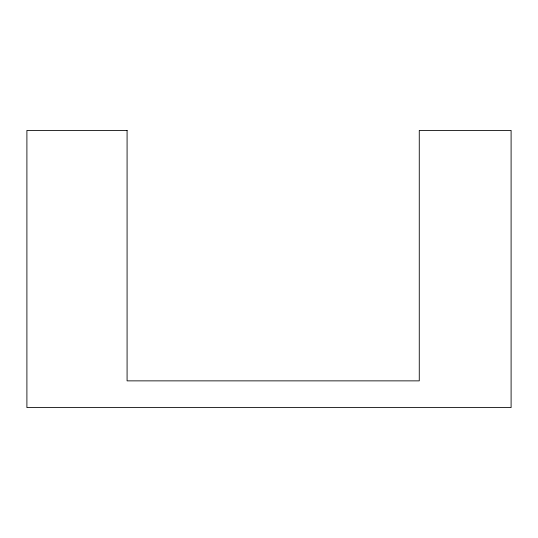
<?xml version="1.0" encoding="UTF-8"?>
<svg xmlns="http://www.w3.org/2000/svg" width="538" height="538" viewBox="0 0 538 538"><rect width="100%" height="100%" fill="white"/><g stroke="black" fill="none" stroke-linecap="round" stroke-linejoin="round"><path stroke-width="0.81" d="M127.082 130.418L26.9 130.418L26.9 407.582L511.1 407.582L511.1 130.418L419.27 130.418L419.27 380.864L127.082 380.864L127.082 130.418"/></g></svg>
